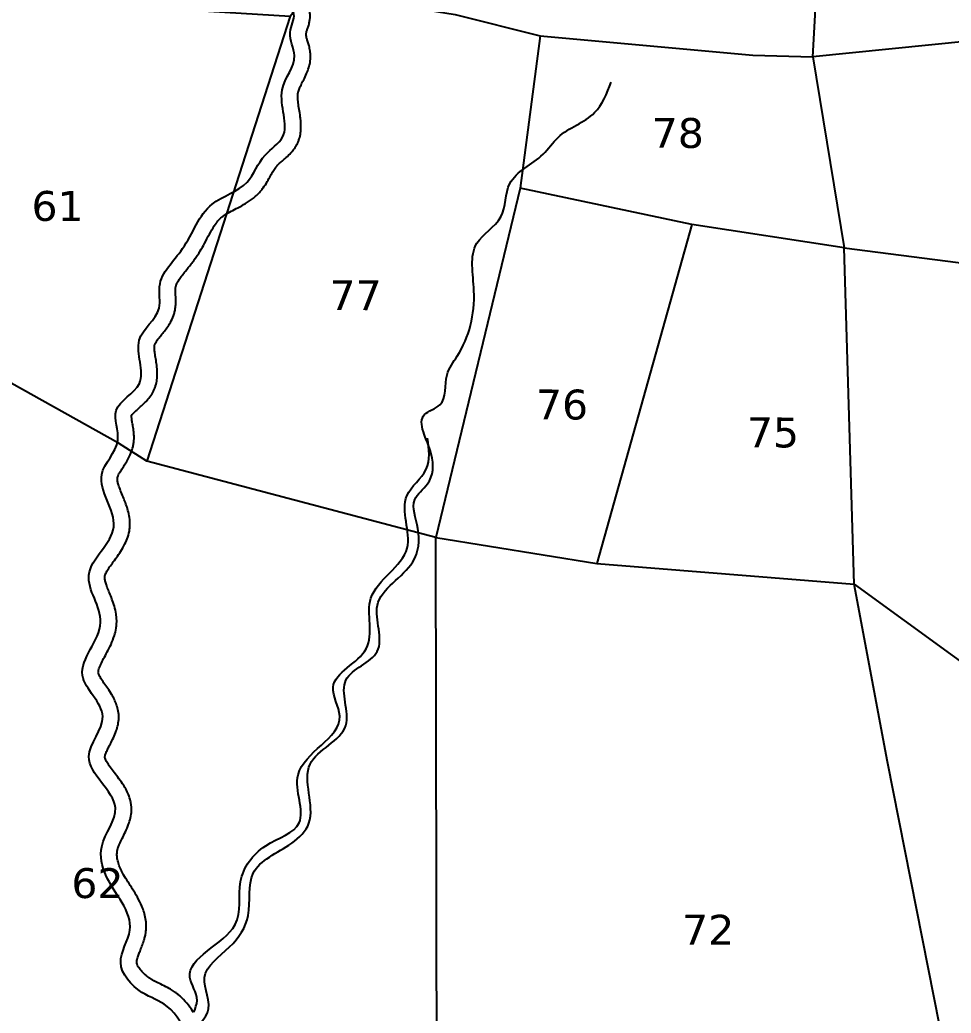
# Model space of a CAD drawing. Header units: inches. Extents: x 745102 to 755901, y 1649153 to 1658333.
# Drawn here: x 748640 to 749267, y 1655663 to 1656333 of the extents above; entities that cross this region are included whole.
import ezdxf
from ezdxf.enums import TextEntityAlignment as Align

# ---------------------------------------------------------------- set-up
doc = ezdxf.new("R2010")
doc.units = ezdxf.units.IN
doc.header["$MEASUREMENT"] = 0
for name, color, linetype in [('PLOT', 7, 'Continuous'), ('PLOT NO', 7, 'Continuous'), ('TANKS-STREAM', 4, 'Continuous')]:
    doc.layers.add(name, color=color, linetype=linetype)
doc.styles.get("Standard").update_dxf_attribs({"font": 'verdana_0.ttf'})

msp = doc.modelspace()

# ---------------------------------------------------------------- linework, layer by layer
at = {"layer": 'PLOT'}
for points in [[(749174.17, 1656307.69), (749181.31, 1656433.22), (749395.58, 1656429.18)], [(748542.88, 1656352.43), (748822.03, 1656335.2), (748725.48, 1656035.07)], [(748822.03, 1656335.2), (748835.22, 1656352.32), (748933.12, 1656336.24), (748990.41, 1656322.01), (748977.02, 1656219.28), (748920.06, 1655983.76)], [(749407.59, 1656176.5), (749412.41, 1656317.32), (749385.8, 1656329.14), (749174.17, 1656307.69)], [(748990.41, 1656322.01), (749133.82, 1656308.82), (749174.17, 1656307.69), (749195.42, 1656179.07), (749092.62, 1656194.72), (748977.02, 1656219.28)], [(749092.62, 1656194.72), (749028.61, 1655966.06)], [(749202.13, 1655952.13), (749195.42, 1656179.07), (749378.73, 1656155.34), (749443.75, 1656028.14), (749403.24, 1655865.68), (749334.53, 1655856.08)], [(748920.06, 1655983.76), (748725.48, 1656035.07), (748706.27, 1656047.25), (748502.21, 1656161.22), (748496, 1655845.79), (748430.43, 1655840.79), (748468.32, 1656171.06), (748502.21, 1656161.22)], [(748920.92, 1655616.64), (748920.06, 1655983.76), (749028.61, 1655966.06), (749202.13, 1655952.13)], [(749283.4, 1655534.75), (749224.64, 1655832.55), (749202.13, 1655952.13), (749334.53, 1655856.08)]]:
    msp.add_lwpolyline(points, dxfattribs=at)
at = {"layer": 'TANKS-STREAM'}
for points in [[(749534, 1654961.7), (749522.94, 1654965.37), (749517.84, 1654970.84), (749492.71, 1654966.15), (749476.03, 1654966.38), (749448.4, 1654972.62), (749436.72, 1654987.52), (749419.74, 1654996.82), (749402.96, 1655016.03), (749388.4, 1655021.26), (749377.73, 1655038.14), (749364.88, 1655048.25), (749361.02, 1655078.09), (749353.32, 1655095.45), (749349.74, 1655111.47), (749338.05, 1655127.13), (749335.14, 1655143.65), (749325.93, 1655156.06), (749303.67, 1655166.37), (749290.94, 1655163.45), (749274.78, 1655172.1), (749259.62, 1655168.71), (749244.28, 1655175.21), (749226.1, 1655174.78), (749202.83, 1655181.64), (749183.99, 1655179.07), (749163.36, 1655185.58), (749142.68, 1655178.56), (749120.49, 1655187.11), (749100.48, 1655183.22), (749087.62, 1655188.88), (749063.14, 1655181.88), (749041, 1655180.48), (749018.09, 1655170.13), (748997.94, 1655170.7), (748986.06, 1655176.19), (748976.19, 1655187.12), (748961.34, 1655191.63), (748950.45, 1655198.53), (748944.55, 1655211.75), (748925.57, 1655215.79), (748911.4, 1655226.24), (748894.32, 1655228.83), (748882.49, 1655245.54), (748865, 1655252.54), (748855.15, 1655271.45), (748833.85, 1655274.66), (748812.22, 1655277.88), (748804.16, 1655288.47), (748782.34, 1655299.53), (748757.62, 1655314.97), (748739.48, 1655324.28), (748732.91, 1655334.54), (748736.95, 1655354.92), (748742.75, 1655360.51), (748742.63, 1655372.06), (748740.37, 1655386.92), (748744.55, 1655401.56), (748736.05, 1655426.18), (748743.05, 1655444.14), (748739.17, 1655468.19), (748744.54, 1655488.96), (748740.04, 1655523.24), (748750.86, 1655544.65), (748744.53, 1655573.5), (748750.04, 1655589), (748742.89, 1655619.22), (748750.76, 1655645.23), (748739.11, 1655667.55), (748722.13, 1655677.02), (748707.78, 1655697.15), (748713.98, 1655718.91), (748697.74, 1655756.06), (748695, 1655775.22), (748704.19, 1655801.42), (748686.3, 1655835.93), (748695.66, 1655862.96), (748682.04, 1655890.67), (748694.24, 1655926.43), (748686.29, 1655958.41), (748703.11, 1655990.95), (748694.98, 1656026.13), (748705.83, 1656049.15), (748704.75, 1656069.29), (748720.35, 1656087.55), (748720.3, 1656116.72), (748733.6, 1656138.29), (748733.99, 1656152.97), (748749.46, 1656178.44), (748769.4, 1656208.4), (748792.96, 1656223.27), (748805.09, 1656241.54), (748816.87, 1656253.54), (748816.68, 1656285.5), (748824.86, 1656308.57), (748821.95, 1656324.26), (748824.48, 1656336.56), (748810.8, 1656346.67), (748801.1, 1656357.93), (748796.68, 1656367.85), (748798.71, 1656382.81), (748788.86, 1656400.51), (748786.25, 1656409.43), (748783.17, 1656425.45), (748777.59, 1656434.55), (748783.08, 1656447.36), (748790.58, 1656466.64), (748800.73, 1656484.75), (748814.81, 1656494.44), (748824, 1656517.92), (748828.14, 1656522.19), (748826.9, 1656541.51), (748822.13, 1656545.62), (748830.76, 1656557.8), (748823.4, 1656576.31), (748831.58, 1656599.55), (748831.96, 1656612.59), (748830.37, 1656626.06), (748831.24, 1656637.77), (748818.41, 1656653.99), (748814.49, 1656665.23), (748819.5, 1656684.28), (748820.54, 1656697.65), (748815.49, 1656714.99), (748827.64, 1656735.49), (748825.26, 1656760.26), (748835.11, 1656784.57), (748827.29, 1656816.69), (748831.5, 1656836.15), (748824.78, 1656854.9), (748821.42, 1656883.63), (748820.68, 1656905.19), (748814.33, 1656929.97)], [(749547.45, 1654954.44), (749542.29, 1654955.9), (749539.37, 1654948.08), (749536.68, 1654947), (749530.88, 1654941.87), (749525.03, 1654923.75), (749519.44, 1654916.97), (749516.34, 1654914.72), (749511.54, 1654901.96), (749505.73, 1654892.71), (749502.21, 1654889.63), (749500.53, 1654883.04), (749486.44, 1654871.46), (749475.91, 1654869.65), (749470.72, 1654859.57), (749468.18, 1654844.33), (749458.23, 1654831.18), (749444.96, 1654825.6), (749421.04, 1654828.78), (749391.55, 1654833.22), (749376.7, 1654834.72), (749367.01, 1654837.02), (749348.2, 1654826.58), (749326.31, 1654820.48), (749319.18, 1654812.43), (749298.94, 1654807.56), (749283.63, 1654795.67), (749268.16, 1654795.93), (749245.64, 1654786.95), (749223.48, 1654787.82), (749197.22, 1654774.73), (749182.58, 1654776.64), (749161.3, 1654768.89), (749143.97, 1654768.96), (749114.85, 1654760.62), (749090.48, 1654773.29), (749066.34, 1654772.55), (749056.67, 1654778.15), (749027.55, 1654770.64), (748995.5, 1654779.62), (748979.82, 1654780.71), (748958.62, 1654793.57), (748941.71, 1654794.87), (748917.42, 1654811.45), (748900.1, 1654813.78), (748877.61, 1654827.69), (748861.95, 1654831.87), (748846.5, 1654848.69), (748831.06, 1654858.43), (748823.89, 1654871.86), (748819, 1654885.89), (748818.86, 1654906.76), (748814.8, 1654926.26), (748810.5, 1654934.31), (748801.85, 1654939.09), (748794.42, 1654936.85), (748781.02, 1654941.64), (748772.14, 1654938.37), (748753.92, 1654938.03), (748748.95, 1654934.55), (748736.99, 1654935.83), (748729.17, 1654940.39), (748724.86, 1654946.59), (748710.48, 1654962.93), (748678.73, 1654970.26), (748676.65, 1654978.59), (748669.49, 1654994.49), (748652.82, 1655003.82), (748634.29, 1655021.9), (748627.92, 1655028.94), (748603.02, 1655044.9), (748595.43, 1655066.44), (748572.8, 1655082.19), (748566.68, 1655106.62), (748547.74, 1655117.41), (748545.13, 1655135.76), (748531.34, 1655158.18), (748530.22, 1655188.48), (748523.25, 1655200.66), (748523.93, 1655219.34), (748516.37, 1655237.91), (748514.77, 1655249.87), (748495.64, 1655265.2), (748483.47, 1655271.94), (748474, 1655278.78), (748454.25, 1655291.84), (748450.19, 1655310.2), (748448.6, 1655326.07), (748457.11, 1655338.93), (748447.49, 1655360.61), (748452.74, 1655382.84), (748437.76, 1655406.1), (748433.71, 1655425.9), (748420.78, 1655444.49), (748412.36, 1655461.33), (748420.94, 1655494.06), (748411.73, 1655518.3), (748414.9, 1655537.45), (748402.39, 1655562.33), (748402.24, 1655577.17), (748390.97, 1655598.03), (748377.19, 1655615.28), (748367.98, 1655636.34), (748366.4, 1655653.04), (748371.41, 1655667.36), (748365.9, 1655683.25), (748375.27, 1655706.09), (748366.5, 1655735.3), (748374, 1655754.02), (748369.13, 1655774.44), (748382.86, 1655800.07), (748374.31, 1655830.81), (748388.03, 1655852.91), (748404.54, 1655852.85), (748410.55, 1655860.24), (748399.43, 1655867.09), (748382.12, 1655871.69), (748382, 1655893.53), (748386.35, 1655900.65), (748381.29, 1655924.57), (748388.59, 1655946.19), (748381.44, 1655967.38), (748395.15, 1655990.62), (748390.06, 1656009.19), (748396.75, 1656032.86), (748391.27, 1656053.86), (748393.58, 1656063.95), (748375.08, 1656084.01), (748358.65, 1656101.8), (748364.3, 1656123.83), (748366.85, 1656138.76), (748363.99, 1656148.04), (748357.67, 1656167.03), (748344.45, 1656177.87), (748327.57, 1656188.86), (748324.51, 1656196.29), (748334.49, 1656218.71), (748325.26, 1656236.2), (748334.45, 1656266.25), (748329.38, 1656288.32), (748335.7, 1656322.02), (748325.07, 1656348.65), (748326.08, 1656372.16), (748315.26, 1656393.99), (748318.37, 1656418.32), (748309.83, 1656435.15), (748306.42, 1656453.71), (748295.11, 1656469.05), (748295.14, 1656484.01), (748291.26, 1656500.49), (748283.72, 1656532.28)], [(749292.08, 1655172.24), (749281.19, 1655178.78), (749259.36, 1655177.19), (749245.11, 1655184.58), (749217.6, 1655181.33), (749205.89, 1655190.6), (749185.09, 1655185.85), (749164.76, 1655194.53), (749146.17, 1655188.31), (749120.37, 1655194.48), (749099.15, 1655189.74), (749083.87, 1655198.82), (749058.43, 1655187.59), (749037.86, 1655188.72), (749010.01, 1655176.39), (748993.03, 1655181.28), (748981.75, 1655195.79), (748959.74, 1655202.16), (748951.59, 1655218.04), (748926.21, 1655222.96), (748916.8, 1655232.64), (748901.7, 1655236.05), (748873.88, 1655261.74), (748862.98, 1655277.18), (748823.54, 1655283.41), (748790.57, 1655300.81), (748774.87, 1655314.08), (748754.12, 1655321.08), (748742.82, 1655329.72), (748737.84, 1655345.88), (748749.45, 1655361.77), (748747.43, 1655383.72), (748753.57, 1655396.28), (748745.88, 1655417.7), (748750.58, 1655438.64), (748748.15, 1655462.04), (748755.82, 1655492.62), (748747.73, 1655519.81), (748760.19, 1655540.1), (748751.5, 1655573.83), (748760.18, 1655592.24), (748751.67, 1655619.95), (748759.08, 1655635.44), (748756.18, 1655647.34), (748766.31, 1655663.23), (748764.31, 1655686.93), (748781.18, 1655707.62), (748793.66, 1655728.87), (748797.12, 1655757.38), (748823.02, 1655777.61), (748834.65, 1655791.11), (748835.43, 1655830.94), (748859.49, 1655856.99), (748859.61, 1655887.6), (748880.67, 1655906.81), (748880.8, 1655938), (748904.63, 1655967.26), (748908.07, 1655989.68), (748906.04, 1656009.32), (748914.47, 1656019.77), (748917.07, 1656040.1), (748912.55, 1656066.54), (748922.88, 1656073.1), (748927.78, 1656093.42), (748934.55, 1656105.97), (748945.87, 1656150.08), (748947.88, 1656182.15), (748963.92, 1656199.8), (748970.09, 1656222.42), (748992.41, 1656242.04), (749002.57, 1656253.45), (749027.19, 1656270.13), (749038.4, 1656290.63)], [(748757.09, 1655663.74), (748759.21, 1655671.52), (748754.47, 1655687.12), (748784.91, 1655722.67), (748788.62, 1655751.72), (748805.53, 1655775.79), (748828.08, 1655791.29), (748827.31, 1655823.65), (748855.4, 1655863.26), (748850.97, 1655882.75), (748873.27, 1655908.74), (748876.42, 1655942.77), (748900.85, 1655976.53), (748900.68, 1656011.89), (748913.68, 1656029.68), (748914.66, 1656050.66)]]:
    msp.add_spline(points, degree=3, dxfattribs=at)
for points, knots in [([(748715.08, 1656065.99), (748715.11, 1656066.04), (748715.15, 1656066.11), (748715.36, 1656066.42), (748715.6, 1656066.73), (748716.28, 1656067.48), (748716.72, 1656067.93), (748717.77, 1656068.93), (748718.38, 1656069.48), (748719.72, 1656070.66), (748720.45, 1656071.29), (748721.99, 1656072.67), (748722.8, 1656073.41), (748724.47, 1656075.03), (748725.32, 1656075.91), (748727.02, 1656077.89), (748727.87, 1656078.99), (748729.01, 1656080.77), (748729.34, 1656081.34), (748729.99, 1656082.57), (748730.31, 1656083.26), (748730.87, 1656084.63), (748731.12, 1656085.31), (748731.75, 1656087.41), (748732.03, 1656088.8), (748732.37, 1656091.47), (748732.44, 1656092.75), (748732.45, 1656095.2), (748732.39, 1656096.38), (748732.2, 1656098.62), (748732.07, 1656099.69), (748731.72, 1656102.29), (748731.47, 1656103.75), (748731.04, 1656106.47), (748730.84, 1656107.71), (748730.58, 1656109.92), (748730.51, 1656110.88), (748730.51, 1656112.24), (748730.54, 1656112.71), (748730.61, 1656113.23), (748730.63, 1656113.36), (748730.67, 1656113.56), (748730.69, 1656113.63), (748730.72, 1656113.75), (748730.74, 1656113.8), (748730.77, 1656113.91), (748730.8, 1656113.97), (748730.87, 1656114.18), (748730.94, 1656114.33), (748731.2, 1656114.89), (748731.47, 1656115.37), (748732.2, 1656116.49), (748732.66, 1656117.12), (748733.74, 1656118.53), (748734.37, 1656119.29), (748735.72, 1656120.95), (748736.46, 1656121.84), (748737.98, 1656123.77), (748738.78, 1656124.82), (748740.35, 1656127.11), (748741.13, 1656128.37), (748742.58, 1656131.16), (748743.25, 1656132.7), (748743.89, 1656134.8), (748744, 1656135.22), (748744.32, 1656136.5), (748744.48, 1656137.33), (748744.71, 1656138.93), (748744.79, 1656139.7), (748744.94, 1656141.86), (748744.94, 1656143.16), (748744.88, 1656145.54), (748744.82, 1656146.62), (748744.73, 1656148.54), (748744.69, 1656149.38), (748744.69, 1656150.79), (748744.71, 1656151.35), (748744.77, 1656151.89), (748744.79, 1656152.02), (748744.83, 1656152.29), (748744.85, 1656152.43), (748744.94, 1656152.84), (748745.01, 1656153.12), (748745.29, 1656154.01), (748745.55, 1656154.66), (748746.25, 1656156.09), (748746.7, 1656156.86), (748747.78, 1656158.53), (748748.41, 1656159.42), (748749.82, 1656161.31), (748750.6, 1656162.3), (748752.65, 1656164.85), (748753.98, 1656166.46), (748755.89, 1656168.9), (748756.44, 1656169.61), (748757.34, 1656170.83), (748757.69, 1656171.32), (748758.35, 1656172.24), (748758.64, 1656172.67), (748759.22, 1656173.52), (748759.5, 1656173.95), (748760.32, 1656175.22), (748760.85, 1656176.07), (748762.36, 1656178.58), (748763.28, 1656180.23), (748765.39, 1656184.1), (748766.53, 1656186.28), (748768.72, 1656190.28), (748769.78, 1656192.11), (748771.67, 1656195.01), (748772.51, 1656196.16), (748774.2, 1656198.16), (748775.05, 1656199.01), (748776.11, 1656199.9), (748776.29, 1656200.04), (748776.67, 1656200.33), (748776.87, 1656200.48), (748777.5, 1656200.93), (748777.96, 1656201.24), (748779.56, 1656202.24), (748780.83, 1656202.95), (748783.64, 1656204.43), (748785.19, 1656205.21), (748788.45, 1656206.9), (748790.16, 1656207.82), (748793.69, 1656209.93), (748795.5, 1656211.13), (748797.93, 1656213.08), (748798.57, 1656213.63), (748799.6, 1656214.58), (748800, 1656214.96), (748800.71, 1656215.69), (748801.03, 1656216.03), (748801.64, 1656216.7), (748801.93, 1656217.04), (748802.78, 1656218.06), (748803.31, 1656218.74), (748804.85, 1656220.87), (748805.75, 1656222.31), (748807.36, 1656225.02), (748808.07, 1656226.31), (748809.39, 1656228.69), (748810.01, 1656229.78), (748811.2, 1656231.72), (748811.78, 1656232.58), (748812.51, 1656233.53), (748812.67, 1656233.73), (748812.95, 1656234.06), (748813.05, 1656234.19), (748813.38, 1656234.55), (748813.63, 1656234.81), (748814.18, 1656235.37), (748814.49, 1656235.66), (748815.52, 1656236.62), (748816.34, 1656237.32), (748818.14, 1656238.87), (748819.12, 1656239.72), (748821.18, 1656241.63), (748822.26, 1656242.7), (748824.01, 1656244.76), (748824.68, 1656245.62), (748825.67, 1656247.11), (748826, 1656247.66), (748826.51, 1656248.58), (748826.69, 1656248.93), (748827.02, 1656249.63), (748827.18, 1656249.98), (748827.62, 1656251.03), (748827.88, 1656251.73), (748828.54, 1656253.84), (748828.83, 1656255.24), (748829.19, 1656257.93), (748829.27, 1656259.23), (748829.3, 1656261.72), (748829.25, 1656262.92), (748829.07, 1656265.23), (748828.94, 1656266.34), (748828.58, 1656269.13), (748828.31, 1656270.75), (748827.81, 1656273.81), (748827.58, 1656275.25), (748827.25, 1656277.9), (748827.14, 1656279.11), (748827.08, 1656281.06), (748827.1, 1656281.84), (748827.2, 1656282.73), (748827.23, 1656282.94), (748827.29, 1656283.33), (748827.33, 1656283.51), (748827.42, 1656283.9), (748827.47, 1656284.1), (748827.65, 1656284.75), (748827.81, 1656285.22), (748828.35, 1656286.61), (748828.79, 1656287.59), (748829.84, 1656289.76), (748830.45, 1656290.95), (748831.74, 1656293.53), (748832.42, 1656294.93), (748833.61, 1656297.72), (748834.12, 1656299.07), (748834.99, 1656302), (748835.35, 1656303.59), (748835.62, 1656305.95), (748835.67, 1656306.61), (748835.71, 1656307.7), (748835.71, 1656308.13), (748835.69, 1656308.92), (748835.68, 1656309.27), (748835.63, 1656309.96), (748835.6, 1656310.3), (748835.49, 1656311.29), (748835.4, 1656311.92), (748835.07, 1656313.76), (748834.79, 1656314.87), (748834.23, 1656316.86), (748833.96, 1656317.75), (748833.48, 1656319.34), (748833.27, 1656320.04), (748832.96, 1656321.23), (748832.86, 1656321.72), (748832.73, 1656322.49), (748832.72, 1656322.76), (748832.72, 1656323), (748832.72, 1656323.05), (748832.72, 1656323.12), (748832.72, 1656323.15), (748832.73, 1656323.23), (748832.74, 1656323.29), (748832.79, 1656323.53), (748832.84, 1656323.76), (748833.02, 1656324.47), (748833.18, 1656325.01), (748833.59, 1656326.29), (748833.83, 1656327.02), (748834.36, 1656328.7), (748834.64, 1656329.64), (748835.06, 1656331.49), (748835.21, 1656332.33), (748835.42, 1656334.21), (748835.48, 1656335.26), (748835.38, 1656336.92), (748835.32, 1656337.44), (748835.18, 1656338.3), (748835.12, 1656338.63), (748834.97, 1656339.31), (748834.88, 1656339.64), (748834.59, 1656340.62), (748834.35, 1656341.24), (748833.66, 1656342.8), (748833.16, 1656343.67), (748832.1, 1656345.22), (748831.54, 1656345.91), (748830.41, 1656347.13), (748829.84, 1656347.67), (748828.72, 1656348.63), (748828.16, 1656349.06), (748826.69, 1656350.13), (748825.79, 1656350.69), (748824.07, 1656351.7), (748823.25, 1656352.15), (748821.69, 1656352.98), (748820.95, 1656353.36), (748819.59, 1656354.08), (748818.96, 1656354.41), (748817.87, 1656355.02), (748817.4, 1656355.31), (748816.9, 1656355.63), (748816.79, 1656355.71), (748816.56, 1656355.87), (748816.44, 1656355.96), (748816.11, 1656356.21), (748815.9, 1656356.38), (748815.28, 1656356.93), (748814.88, 1656357.32), (748814.06, 1656358.22), (748813.65, 1656358.73), (748812.79, 1656359.88), (748812.34, 1656360.53), (748811.51, 1656361.77), (748811.15, 1656362.33), (748810.61, 1656363.17), (748810.46, 1656363.41), (748810.16, 1656363.88), (748810.02, 1656364.09), (748809.76, 1656364.5), (748809.64, 1656364.7), (748809.27, 1656365.29), (748809.05, 1656365.65), (748808.45, 1656366.65), (748808.14, 1656367.22), (748807.7, 1656368.14), (748807.57, 1656368.49), (748807.47, 1656368.84), (748807.46, 1656368.92), (748807.46, 1656368.92)], [1776.530236, 1776.530236, 1776.530236, 1776.530236, 1777.80448, 1777.80448, 1780.438879, 1780.438879, 1783.073277, 1783.073277, 1785.707676, 1785.707676, 1788.342075, 1788.342075, 1790.976474, 1790.976474, 1793.610873, 1793.610873, 1796.245272, 1796.245272, 1797.37342, 1797.37342, 1798.600352, 1798.600352, 1799.827284, 1799.827284, 1802.380197, 1802.380197, 1804.93311, 1804.93311, 1807.486023, 1807.486023, 1810.038936, 1810.038936, 1813.950469, 1813.950469, 1817.862002, 1817.862002, 1821.773535, 1821.773535, 1824.683723, 1824.683723, 1825.911423, 1825.911423, 1826.763901, 1826.763901, 1827.490052, 1827.490052, 1828.216203, 1828.216203, 1829.668506, 1829.668506, 1832.768062, 1832.768062, 1835.867618, 1835.867618, 1838.967175, 1838.967175, 1842.066731, 1842.066731, 1845.166287, 1845.166287, 1848.265843, 1848.265843, 1851.3654, 1851.3654, 1852.114284, 1852.114284, 1853.612051, 1853.612051, 1855.109819, 1855.109819, 1857.994428, 1857.994428, 1860.879037, 1860.879037, 1863.763646, 1863.763646, 1866.648256, 1866.648256, 1867.632509, 1867.632509, 1868.616762, 1868.616762, 1870.585268, 1870.585268, 1874.540834, 1874.540834, 1878.4964, 1878.4964, 1882.451966, 1882.451966, 1886.407532, 1886.407532, 1892.143962, 1892.143962, 1894.419653, 1894.419653, 1895.895893, 1895.895893, 1897.140067, 1897.140067, 1898.38424, 1898.38424, 1900.872588, 1900.872588, 1905.849282, 1905.849282, 1912.977861, 1912.977861, 1920.106439, 1920.106439, 1925.815257, 1925.815257, 1931.524075, 1931.524075, 1932.672876, 1932.672876, 1933.821676, 1933.821676, 1936.119276, 1936.119276, 1941.164557, 1941.164557, 1946.209837, 1946.209837, 1951.255118, 1951.255118, 1956.300398, 1956.300398, 1958.116507, 1958.116507, 1959.274218, 1959.274218, 1960.217097, 1960.217097, 1961.159975, 1961.159975, 1963.045732, 1963.045732, 1967.146046, 1967.146046, 1971.246359, 1971.246359, 1975.346672, 1975.346672, 1979.446986, 1979.446986, 1980.664243, 1980.664243, 1981.47256, 1981.47256, 1983.089195, 1983.089195, 1984.70583, 1984.70583, 1988.08122, 1988.08122, 1991.456611, 1991.456611, 1994.832001, 1994.832001, 1996.94255, 1996.94255, 1998.07213, 1998.07213, 1998.737977, 1998.737977, 1999.403823, 1999.403823, 2000.735515, 2000.735515, 2003.436501, 2003.436501, 2006.137487, 2006.137487, 2008.838473, 2008.838473, 2011.539459, 2011.539459, 2015.864663, 2015.864663, 2020.189866, 2020.189866, 2024.51507, 2024.51507, 2028.147374, 2028.147374, 2029.344361, 2029.344361, 2030.518418, 2030.518418, 2031.692475, 2031.692475, 2034.040589, 2034.040589, 2037.948912, 2037.948912, 2041.857236, 2041.857236, 2045.765559, 2045.765559, 2048.910871, 2048.910871, 2052.056182, 2052.056182, 2053.219479, 2053.219479, 2053.959244, 2053.959244, 2054.556523, 2054.556523, 2055.153803, 2055.153803, 2056.348361, 2056.348361, 2058.844708, 2058.844708, 2061.341055, 2061.341055, 2063.837402, 2063.837402, 2066.333749, 2066.333749, 2068.830096, 2068.830096, 2069.587905, 2069.587905, 2070.300241, 2070.300241, 2071.012576, 2071.012576, 2072.437248, 2072.437248, 2074.509874, 2074.509874, 2076.582501, 2076.582501, 2078.655127, 2078.655127, 2080.100217, 2080.100217, 2081.545307, 2081.545307, 2082.168307, 2082.168307, 2082.54621, 2082.54621, 2082.924113, 2082.924113, 2083.679919, 2083.679919, 2084.907564, 2084.907564, 2086.135209, 2086.135209, 2087.362854, 2087.362854, 2088.5905, 2088.5905, 2090.694669, 2090.694669, 2092.798838, 2092.798838, 2094.903008, 2094.903008, 2097.007177, 2097.007177, 2099.111347, 2099.111347, 2099.856276, 2099.856276, 2100.601206, 2100.601206, 2102.091065, 2102.091065, 2105.070783, 2105.070783, 2108.050501, 2108.050501, 2111.030219, 2111.030219, 2113.2004, 2113.2004, 2114.074738, 2114.074738, 2114.817179, 2114.817179, 2115.559621, 2115.559621, 2117.044504, 2117.044504, 2119.856713, 2119.856713, 2122.668922, 2122.668922, 2124.701294, 2124.701294, 2124.701294, 2124.701294]), ([(748756.79, 1655663.37), (748756.63, 1655663.66), (748756.47, 1655663.94), (748755.14, 1655666.15), (748753.84, 1655667.97), (748751, 1655671.37), (748749.47, 1655672.96), (748747.29, 1655674.88), (748746.74, 1655675.33), (748745.72, 1655676.15), (748745.24, 1655676.51), (748744.29, 1655677.2), (748743.81, 1655677.53), (748742.4, 1655678.47), (748741.46, 1655679.03), (748738.94, 1655680.48), (748737.4, 1655681.26), (748734.52, 1655682.68), (748733.18, 1655683.32), (748730.72, 1655684.56), (748729.6, 1655685.16), (748728.18, 1655686.02), (748727.81, 1655686.25), (748727.07, 1655686.74), (748726.71, 1655686.99), (748725.61, 1655687.79), (748724.9, 1655688.36), (748723.22, 1655689.83), (748722.29, 1655690.76), (748720.74, 1655692.61), (748720.11, 1655693.52), (748719.31, 1655694.94), (748719.07, 1655695.49), (748718.75, 1655696.43), (748718.67, 1655696.82), (748718.63, 1655697.22), (748718.62, 1655697.3), (748718.61, 1655697.44), (748718.61, 1655697.5), (748718.61, 1655697.64), (748718.62, 1655697.72), (748718.63, 1655697.99), (748718.66, 1655698.2), (748718.77, 1655698.92), (748718.91, 1655699.52), (748719.33, 1655700.94), (748719.61, 1655701.76), (748720.29, 1655703.56), (748720.68, 1655704.55), (748721.54, 1655706.67), (748721.99, 1655707.81), (748722.9, 1655710.26), (748723.35, 1655711.57), (748723.99, 1655713.82), (748724.21, 1655714.69), (748724.5, 1655716.1), (748724.59, 1655716.61), (748724.73, 1655717.54), (748724.78, 1655717.95), (748724.87, 1655718.78), (748724.91, 1655719.19), (748724.99, 1655720.42), (748725.01, 1655721.23), (748724.96, 1655723.63), (748724.8, 1655725.19), (748724.29, 1655728.2), (748723.93, 1655729.65), (748723.08, 1655732.42), (748722.59, 1655733.75), (748721.16, 1655737.18), (748720.14, 1655739.19), (748718.01, 1655743.02), (748716.9, 1655744.83), (748714.71, 1655748.33), (748713.62, 1655750.02), (748711.58, 1655753.27), (748710.62, 1655754.83), (748709.1, 1655757.51), (748708.5, 1655758.65), (748707.69, 1655760.34), (748707.43, 1655760.93), (748706.94, 1655762.1), (748706.72, 1655762.67), (748706.13, 1655764.38), (748705.83, 1655765.48), (748705.42, 1655767.57), (748705.3, 1655768.56), (748705.25, 1655770.43), (748705.3, 1655771.32), (748705.48, 1655772.38), (748705.52, 1655772.6), (748705.63, 1655773.1), (748705.7, 1655773.39), (748705.89, 1655774.03), (748705.99, 1655774.36), (748706.36, 1655775.42), (748706.67, 1655776.2), (748707.54, 1655778.2), (748708.16, 1655779.48), (748709.51, 1655782.22), (748710.25, 1655783.69), (748711.72, 1655786.83), (748712.46, 1655788.51), (748713.61, 1655791.7), (748714.05, 1655793.13), (748714.73, 1655796.21), (748714.98, 1655797.86), (748715.06, 1655800.21), (748715.06, 1655800.82), (748715.02, 1655801.95), (748714.98, 1655802.47), (748714.82, 1655804.01), (748714.64, 1655805.02), (748714.05, 1655807.54), (748713.56, 1655808.99), (748712.44, 1655811.72), (748711.81, 1655812.98), (748710.48, 1655815.38), (748709.78, 1655816.51), (748707.98, 1655819.2), (748706.88, 1655820.71), (748704.71, 1655823.56), (748703.66, 1655824.9), (748701.71, 1655827.45), (748700.81, 1655828.65), (748699.29, 1655830.85), (748698.66, 1655831.86), (748697.87, 1655833.36), (748697.62, 1655833.91), (748697.29, 1655834.8), (748697.21, 1655835.14), (748697.16, 1655835.48), (748697.15, 1655835.56), (748697.14, 1655835.68), (748697.14, 1655835.72), (748697.14, 1655835.78), (748697.14, 1655835.81), (748697.14, 1655835.88), (748697.15, 1655835.92), (748697.16, 1655836.06), (748697.18, 1655836.18), (748697.26, 1655836.64), (748697.37, 1655837.08), (748697.74, 1655838.16), (748697.99, 1655838.8), (748698.63, 1655840.23), (748699.01, 1655841.02), (748699.87, 1655842.73), (748700.35, 1655843.64), (748701.5, 1655845.86), (748702.19, 1655847.2), (748703.55, 1655850.1), (748704.23, 1655851.65), (748705.27, 1655854.64), (748705.67, 1655856.02), (748706.28, 1655858.98), (748706.48, 1655860.56), (748706.51, 1655862.96), (748706.48, 1655863.71), (748706.37, 1655865.14), (748706.28, 1655865.84), (748705.9, 1655868.03), (748705.51, 1655869.43), (748704.6, 1655872.06), (748704.07, 1655873.28), (748702.95, 1655875.58), (748702.35, 1655876.65), (748700.84, 1655879.18), (748699.92, 1655880.57), (748698.14, 1655883.17), (748697.29, 1655884.38), (748695.74, 1655886.63), (748695.05, 1655887.66), (748693.93, 1655889.51), (748693.5, 1655890.33), (748693.02, 1655891.41), (748692.9, 1655891.77), (748692.79, 1655892.15), (748692.77, 1655892.26), (748692.74, 1655892.4), (748692.73, 1655892.44), (748692.72, 1655892.55), (748692.71, 1655892.61), (748692.7, 1655892.8), (748692.7, 1655892.95), (748692.74, 1655893.43), (748692.79, 1655893.82), (748693.02, 1655894.78), (748693.19, 1655895.36), (748693.66, 1655896.65), (748693.96, 1655897.38), (748694.86, 1655899.33), (748695.52, 1655900.63), (748697.02, 1655903.43), (748697.84, 1655904.94), (748699.55, 1655908.14), (748700.42, 1655909.84), (748702.09, 1655913.49), (748702.88, 1655915.43), (748704.03, 1655919.11), (748704.45, 1655920.78), (748704.85, 1655923.35), (748704.95, 1655924.16), (748705.05, 1655925.6), (748705.08, 1655926.2), (748705.09, 1655927.4), (748705.08, 1655927.99), (748705, 1655929.73), (748704.88, 1655930.85), (748704.43, 1655933.85), (748704, 1655935.65), (748703.01, 1655939.03), (748702.46, 1655940.61), (748701.33, 1655943.61), (748700.76, 1655945.02), (748699.69, 1655947.67), (748699.19, 1655948.91), (748698.32, 1655951.2), (748697.95, 1655952.25), (748697.41, 1655954.1), (748697.23, 1655954.9), (748697.06, 1655956.04), (748697.03, 1655956.44), (748697.03, 1655956.92), (748697.04, 1655957.07), (748697.07, 1655957.3), (748697.08, 1655957.4), (748697.13, 1655957.63), (748697.15, 1655957.76), (748697.27, 1655958.2), (748697.38, 1655958.54), (748697.69, 1655959.32), (748697.89, 1655959.76), (748698.57, 1655961.08), (748699.13, 1655962.02), (748700.49, 1655964.09), (748701.28, 1655965.21), (748703.01, 1655967.59), (748703.95, 1655968.85), (748705.88, 1655971.53), (748706.88, 1655972.94), (748708.84, 1655975.97), (748709.8, 1655977.59), (748711.39, 1655980.79), (748712.05, 1655982.32), (748713.15, 1655985.63), (748713.58, 1655987.4), (748713.88, 1655989.73), (748713.93, 1655990.18), (748714, 1655991.07), (748714.02, 1655991.51), (748714.05, 1655992.83), (748714.03, 1655993.68), (748713.87, 1655996.29), (748713.61, 1655997.96), (748712.92, 1656001.14), (748712.5, 1656002.64), (748711.57, 1656005.51), (748711.08, 1656006.87), (748710.07, 1656009.47), (748709.56, 1656010.72), (748708.43, 1656013.48), (748707.83, 1656014.95), (748706.81, 1656017.66), (748706.39, 1656018.89), (748705.87, 1656020.78), (748705.72, 1656021.5), (748705.56, 1656022.7), (748705.54, 1656023.17), (748705.56, 1656023.67), (748705.58, 1656023.79), (748705.61, 1656024.02), (748705.63, 1656024.1), (748705.69, 1656024.35), (748705.73, 1656024.5), (748705.92, 1656025.04), (748706.12, 1656025.51), (748706.69, 1656026.65), (748707.06, 1656027.32), (748707.94, 1656028.79), (748708.46, 1656029.6), (748709.59, 1656031.36), (748710.2, 1656032.31), (748711.48, 1656034.36), (748712.13, 1656035.46), (748713.43, 1656037.85), (748714.06, 1656039.14), (748715.21, 1656041.95), (748715.73, 1656043.48), (748716.3, 1656045.99), (748716.46, 1656046.88), (748716.71, 1656048.86), (748716.77, 1656049.88), (748716.79, 1656051.83), (748716.75, 1656052.76), (748716.58, 1656055.14), (748716.39, 1656056.52), (748715.99, 1656059.03), (748715.78, 1656060.18), (748715.42, 1656062.22), (748715.27, 1656063.11), (748715.09, 1656064.59), (748715.06, 1656065.17), (748715.06, 1656065.76), (748715.07, 1656065.91), (748715.08, 1656065.99)], [1323.434548, 1323.434548, 1323.434548, 1323.434548, 1324.118203, 1324.118203, 1328.808142, 1328.808142, 1333.498082, 1333.498082, 1335.014281, 1335.014281, 1336.300013, 1336.300013, 1337.585744, 1337.585744, 1340.157207, 1340.157207, 1344.709578, 1344.709578, 1349.261949, 1349.261949, 1353.81432, 1353.81432, 1355.504118, 1355.504118, 1357.193916, 1357.193916, 1360.573513, 1360.573513, 1365.621282, 1365.621282, 1370.669051, 1370.669051, 1374.359404, 1374.359404, 1378.049757, 1378.049757, 1379.026403, 1379.026403, 1379.862188, 1379.862188, 1380.697973, 1380.697973, 1382.369543, 1382.369543, 1385.621116, 1385.621116, 1388.872689, 1388.872689, 1392.124262, 1392.124262, 1395.375835, 1395.375835, 1398.627408, 1398.627408, 1400.550548, 1400.550548, 1401.586704, 1401.586704, 1402.405914, 1402.405914, 1403.225125, 1403.225125, 1404.863546, 1404.863546, 1408.140389, 1408.140389, 1411.417232, 1411.417232, 1414.694075, 1414.694075, 1420.198202, 1420.198202, 1425.702328, 1425.702328, 1431.206455, 1431.206455, 1436.710582, 1436.710582, 1440.984424, 1440.984424, 1443.351323, 1443.351323, 1445.718222, 1445.718222, 1450.45202, 1450.45202, 1455.185818, 1455.185818, 1459.919616, 1459.919616, 1461.137975, 1461.137975, 1462.720309, 1462.720309, 1464.302642, 1464.302642, 1467.46731, 1467.46731, 1471.89011, 1471.89011, 1476.312911, 1476.312911, 1480.735711, 1480.735711, 1483.980868, 1483.980868, 1487.226025, 1487.226025, 1488.338349, 1488.338349, 1489.251896, 1489.251896, 1491.120672, 1491.120672, 1494.137511, 1494.137511, 1497.154349, 1497.154349, 1500.171187, 1500.171187, 1504.705334, 1504.705334, 1509.23948, 1509.23948, 1513.773626, 1513.773626, 1518.307772, 1518.307772, 1521.619872, 1521.619872, 1524.931972, 1524.931972, 1526.29381, 1526.29381, 1527.191915, 1527.191915, 1527.87041, 1527.87041, 1528.548905, 1528.548905, 1529.905896, 1529.905896, 1532.866922, 1532.866922, 1535.827948, 1535.827948, 1538.788974, 1538.788974, 1541.75, 1541.75, 1545.570434, 1545.570434, 1549.390869, 1549.390869, 1552.27843, 1552.27843, 1555.165991, 1555.165991, 1556.399658, 1556.399658, 1557.633324, 1557.633324, 1560.351173, 1560.351173, 1563.069022, 1563.069022, 1565.786871, 1565.786871, 1569.821551, 1569.821551, 1573.856231, 1573.856231, 1577.89091, 1577.89091, 1581.92559, 1581.92559, 1584.702279, 1584.702279, 1586.045367, 1586.045367, 1587.018653, 1587.018653, 1587.991939, 1587.991939, 1589.93851, 1589.93851, 1593.092133, 1593.092133, 1596.245757, 1596.245757, 1599.39938, 1599.39938, 1604.099757, 1604.099757, 1608.800133, 1608.800133, 1613.50051, 1613.50051, 1618.200887, 1618.200887, 1621.727303, 1621.727303, 1623.321658, 1623.321658, 1624.455435, 1624.455435, 1625.589211, 1625.589211, 1627.856764, 1627.856764, 1631.863655, 1631.863655, 1635.870547, 1635.870547, 1639.877438, 1639.877438, 1643.88433, 1643.88433, 1647.891221, 1647.891221, 1651.898113, 1651.898113, 1654.933759, 1654.933759, 1656.579696, 1656.579696, 1657.847703, 1657.847703, 1659.11571, 1659.11571, 1661.651723, 1661.651723, 1664.187736, 1664.187736, 1668.492545, 1668.492545, 1672.797353, 1672.797353, 1677.102162, 1677.102162, 1681.40697, 1681.40697, 1685.711779, 1685.711779, 1689.220241, 1689.220241, 1692.728703, 1692.728703, 1693.560773, 1693.560773, 1694.392842, 1694.392842, 1696.056982, 1696.056982, 1699.57286, 1699.57286, 1703.088738, 1703.088738, 1706.604616, 1706.604616, 1710.120494, 1710.120494, 1714.777789, 1714.777789, 1719.435084, 1719.435084, 1723.041846, 1723.041846, 1726.648608, 1726.648608, 1728.183231, 1728.183231, 1729.665799, 1729.665799, 1731.148367, 1731.148367, 1734.205476, 1734.205476, 1737.262585, 1737.262585, 1740.319694, 1740.319694, 1743.376802, 1743.376802, 1746.433911, 1746.433911, 1749.49102, 1749.49102, 1752.548129, 1752.548129, 1754.131083, 1754.131083, 1755.955768, 1755.955768, 1757.780453, 1757.780453, 1760.879306, 1760.879306, 1763.978159, 1763.978159, 1767.077012, 1767.077012, 1770.175865, 1770.175865, 1771.948021, 1771.948021, 1771.948021, 1771.948021])]:
    msp.add_open_spline(points, degree=3, knots=knots, dxfattribs=at)

# ---------------------------------------------------------------- texts
at = {"layer": 'PLOT NO'}
for s, p in [('78', (749083.24, 1656256.47)), ('61', (748665.24, 1656207.23)), ('77', (748866.08, 1656147.06)), ('76', (749005.21, 1656073.38)), ('75', (749147.38, 1656054.55)), ('62', (748692.12, 1655750.67)), ('72', (749103.71, 1655719.26))]:
    msp.add_text(s, height=20.143, rotation=359.78239, dxfattribs=at).set_placement(p, align=Align.MIDDLE_CENTER)

doc.saveas('drawing.dxf')
